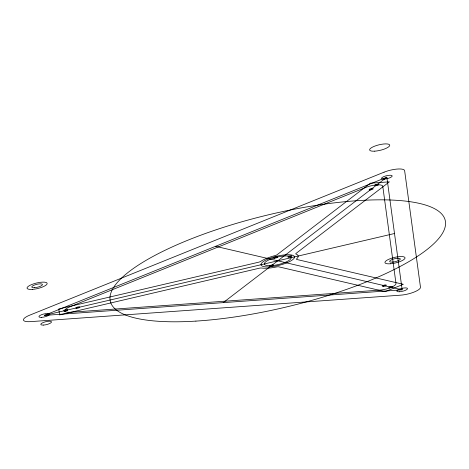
<?xml version="1.0" encoding="UTF-8"?>
<svg xmlns="http://www.w3.org/2000/svg" width="469" height="469" viewBox="0 0 469 469"><rect width="100%" height="100%" fill="white"/><g stroke="black" fill="none" stroke-linecap="round" stroke-linejoin="round"><path stroke-width="0.7" d="M223.221 302.628L386.849 177.194L402.162 289.83L44.274 315.426L386.849 177.194M44.274 315.426L394.505 233.509M215.558 246.307L402.162 289.83M370.399 183.197L277.068 254.749A2.755 0.75 -13.6 0 1 275.051 255.599A21.005 5.722 -13.6 0 0 260.653 261.409A2.755 0.75 -13.6 0 1 258.513 262.235L58.748 308.96L59.563 314.934L259.328 268.209A2.755 0.75 -13.6 0 1 261.555 268.016A21.005 5.722 -13.6 0 0 276.593 266.937A2.755 0.75 -13.6 0 1 278.709 266.826L385.143 291.648L403.322 284.314L296.889 259.492A2.755 0.75 -13.6 0 1 296.684 258.835A21.005 5.722 -13.6 0 0 296.039 254.098A2.755 0.75 -13.6 0 1 296.062 253.389L389.393 181.843L370.399 183.197M384.07 172.176L29.723 315.162A13.783 3.752 -13.6 0 0 30.602 321.634L400.79 295.153A13.783 3.752 -13.6 0 0 420.476 287.216L404.636 170.704A13.783 3.752 -13.6 0 0 384.07 172.176M365.609 187.512L69.899 306.832A11.502 3.131 -13.6 0 0 70.637 312.237L379.562 290.141A11.502 3.131 -13.6 0 0 395.988 283.511L382.768 186.281A11.502 3.131 -13.6 0 0 365.609 187.512M384.392 179.111A5.511 1.501 -13.6 0 0 392.213 175.922A5.511 1.501 -13.6 0 0 383.941 176.543A5.511 1.501 -13.6 0 0 384.392 179.111M399.647 291.753A5.511 1.501 -13.6 0 0 407.526 288.576A5.511 1.501 -13.6 0 0 399.312 289.162A5.511 1.501 -13.6 0 0 399.647 291.753M41.635 317.355A5.511 1.501 -13.6 0 0 49.644 314.212A5.511 1.501 -13.6 0 0 41.542 314.711A5.511 1.501 -13.6 0 0 41.635 317.355M383.337 286.383A2.069 0.563 -13.6 0 0 386.309 285.199A2.069 0.563 -13.6 0 0 383.237 285.404A2.069 0.563 -13.6 0 0 383.337 286.383M389.669 287.89A2.069 0.563 -13.6 0 0 392.741 286.729A2.069 0.563 -13.6 0 0 389.774 286.87A2.069 0.563 -13.6 0 0 389.669 287.89M64.845 311.123A2.069 0.563 -13.6 0 0 67.747 309.921A2.069 0.563 -13.6 0 0 64.622 310.173A2.069 0.563 -13.6 0 0 64.845 311.123M76.769 308.309A2.069 0.563 -13.6 0 0 79.824 307.148A2.069 0.563 -13.6 0 0 76.84 307.295A2.069 0.563 -13.6 0 0 76.769 308.309M375.904 185.595A2.069 0.563 -13.6 0 0 378.829 184.399A2.069 0.563 -13.6 0 0 375.722 184.639A2.069 0.563 -13.6 0 0 375.904 185.595M370.129 189.933A2.069 0.563 -13.6 0 0 373.189 188.767A2.069 0.563 -13.6 0 0 370.217 188.907A2.069 0.563 -13.6 0 0 370.129 189.933M270.472 266.345A2.069 0.563 -13.6 0 0 273.509 265.178A2.069 0.563 -13.6 0 0 270.502 265.337A2.069 0.563 -13.6 0 0 270.472 266.345M288.875 257.188A2.069 0.563 -13.6 0 0 291.911 256.021A2.069 0.563 -13.6 0 0 288.904 256.18A2.069 0.563 -13.6 0 0 288.875 257.188M274.629 258.208A2.069 0.563 -13.6 0 0 277.666 257.035A2.069 0.563 -13.6 0 0 274.658 257.2A2.069 0.563 -13.6 0 0 274.629 258.208M195.907 321.107A172.275 46.906 -13.6 0 0 445.55 222.716A172.275 46.906 -13.6 0 0 191.827 238.621A172.275 46.906 -13.6 0 0 195.907 321.107M269.575 266.843A17.23 4.69 -13.6 0 0 294.538 257.006A17.23 4.69 -13.6 0 0 269.171 258.595A17.23 4.69 -13.6 0 0 269.575 266.843M271.211 265.642A13.783 3.752 -13.6 0 0 291.185 257.768A13.783 3.752 -13.6 0 0 270.889 259.04A13.783 3.752 -13.6 0 0 271.211 265.642M374.754 151.165A10.336 2.814 -13.6 0 0 389.745 145.261A10.336 2.814 -13.6 0 0 374.526 146.211A10.336 2.814 -13.6 0 0 374.754 151.165M392.6 262.101A5.511 1.501 -13.6 0 0 400.35 258.894A5.511 1.501 -13.6 0 0 392.025 259.562A5.511 1.501 -13.6 0 0 392.6 262.101M390.495 263.771A10.336 2.814 -13.6 0 0 405.04 257.768A10.336 2.814 -13.6 0 0 389.434 259.011A10.336 2.814 -13.6 0 0 390.495 263.771M34.595 287.702A5.511 1.501 -13.6 0 0 42.468 284.525A5.511 1.501 -13.6 0 0 34.243 285.117A5.511 1.501 -13.6 0 0 34.595 287.702M32.39 289.385A10.336 2.814 -13.6 0 0 47.164 283.428A10.336 2.814 -13.6 0 0 31.751 284.525A10.336 2.814 -13.6 0 0 32.39 289.385M43.64 325.081A5.511 1.501 -13.6 0 0 51.514 321.904A5.511 1.501 -13.6 0 0 43.289 322.49A5.511 1.501 -13.6 0 0 43.64 325.081"/></g></svg>
